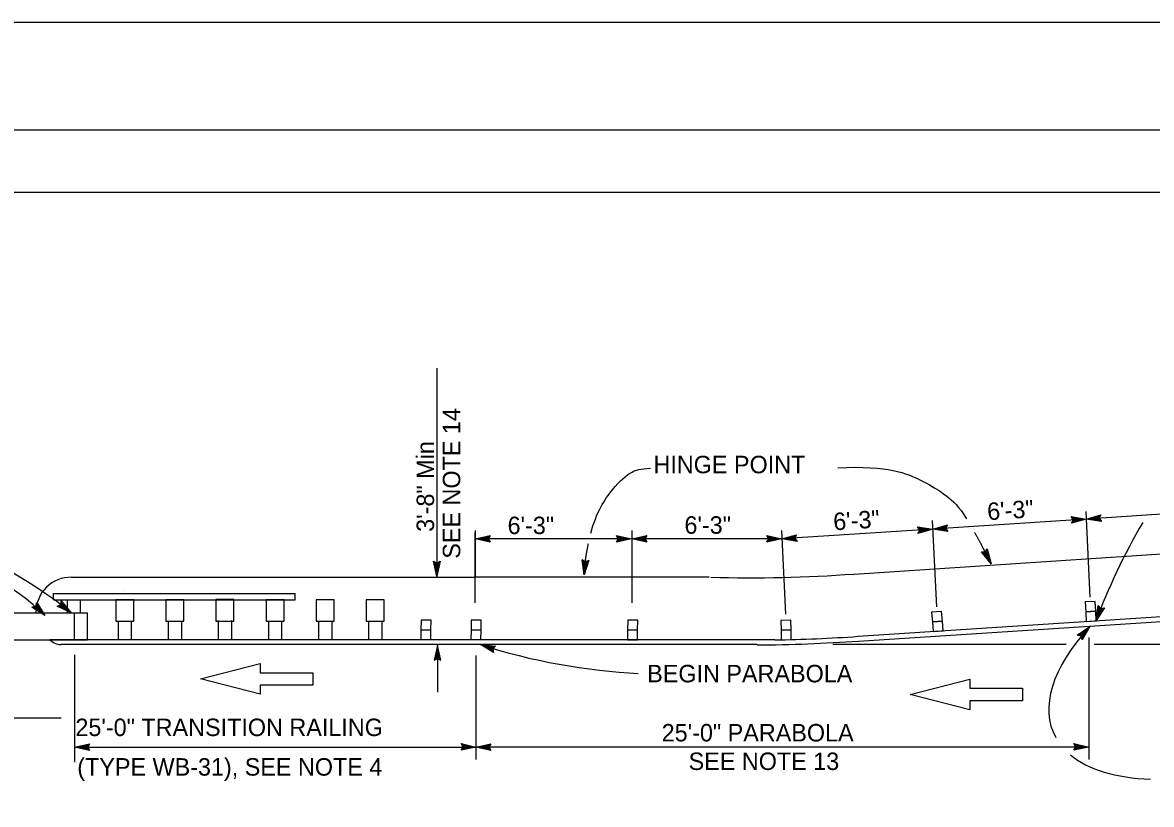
# Model space of a CAD drawing. Extents: x -893 to 867, y -474 to 712.
# Drawn here: x -486.5 to -34.2, y 398.7 to 712 of the extents above; entities that cross this region are included whole.
import ezdxf

# ---------------------------------------------------------------- set-up
doc = ezdxf.new("R2010")
doc.units = 0
for name, color, linetype in [('10 Sheet Format', 7, 'Continuous'), ('56 Stage 3 Anno', 7, 'Continuous'), ('57 Undefined', 7, 'Continuous'), ('60 Nongeo Data', 7, 'Continuous')]:
    doc.layers.add(name, color=color, linetype=linetype)

msp = doc.modelspace()

# ---------------------------------------------------------------- linework, layer by layer
at = {"layer": '10 Sheet Format'}
msp.add_line((-813.45, 643.96), (811.55, 643.96), dxfattribs=at)
for points in [[(-893.45, -474.04), (866.55, -474.04), (866.55, 711.96), (-893.45, 711.96)], [(-863.43, 668.96), (836.57, 668.96), (836.57, -431.04), (-863.43, -431.04)], [(-863.43, 668.96), (836.57, 668.96), (836.57, -431.04), (-863.43, -431.04)]]:
    msp.add_lwpolyline(points, close=True, dxfattribs=at)
at = {"layer": '56 Stage 3 Anno'}
for p, q in [((-320.45, 573.49), (-320.45, 489.72)), ((134.57, 525.83), (-60.3, 513.06)), ((-60.45, 516.07), (-58.8, 481.72)), ((-121.99, 512.53), (-120.33, 477.9)), ((-60.3, 513.06), (-121.82, 509.03)), ((-65.49, 512.72), (-66.38, 514.01)), ((-66.38, 514.01), (-66.38, 514.01)), ((-66.38, 514.01), (-60.3, 513.06)), ((-60.3, 513.06), (-66.2, 511.34)), ((-66.2, 511.34), (-65.49, 512.72)), ((-66.2, 511.34), (-66.2, 511.34)), ((-66.14, 513.67), (-61.68, 512.97)), ((-61.69, 512.97), (-65.99, 511.72)), ((-65.88, 513.32), (-63.06, 512.88)), ((-63.06, 512.88), (-65.84, 512.07)), ((-65.68, 512.99), (-64.44, 512.79)), ((-64.44, 512.79), (-65.62, 512.45)), ((-60.3, 513.06), (-54.4, 514.78)), ((-54.23, 512.12), (-60.3, 513.06)), ((-60.3, 513.06), (-60.3, 513.06)), ((-60.3, 513.06), (-60.3, 513.06)), ((-54.47, 512.46), (-58.92, 513.15)), ((-58.91, 513.16), (-54.61, 514.41)), ((-57.54, 513.24), (-54.77, 514.05)), ((-54.72, 512.8), (-57.54, 513.24)), ((-56.17, 513.33), (-54.98, 513.68)), ((-54.92, 513.14), (-56.17, 513.33)), ((-54.4, 514.78), (-55.11, 513.4)), ((-55.11, 513.4), (-54.23, 512.12)), ((-54.4, 514.78), (-54.4, 514.78)), ((-54.23, 512.12), (-54.23, 512.12)), ((-305.06, 508.5), (-305.06, 490.12)), ((-305.06, 479.47), (-305.06, 507.53)), ((-242.39, 508.5), (-242.39, 479.47)), ((-182.38, 508.48), (-180.78, 474.99)), ((-121.82, 509.03), (-182.22, 505.07)), ((-182.22, 505.07), (-176.32, 506.79)), ((-176.32, 506.79), (-177.03, 505.41)), ((-176.32, 506.79), (-176.32, 506.79)), ((-127.01, 508.69), (-127.9, 509.98)), ((-127.9, 509.98), (-127.9, 509.98)), ((-127.9, 509.98), (-121.82, 509.03)), ((-121.82, 509.03), (-127.72, 507.31)), ((-127.72, 507.31), (-127.01, 508.69)), ((-127.72, 507.31), (-127.72, 507.31)), ((-127.66, 509.63), (-123.2, 508.94)), ((-123.21, 508.94), (-127.51, 507.68)), ((-127.4, 509.29), (-124.58, 508.85)), ((-124.58, 508.85), (-127.36, 508.04)), ((-127.2, 508.96), (-125.96, 508.76)), ((-125.96, 508.76), (-127.14, 508.42)), ((-121.82, 509.03), (-115.92, 510.75)), ((-115.75, 508.08), (-121.82, 509.03)), ((-121.82, 509.03), (-121.82, 509.03)), ((-121.82, 509.03), (-121.82, 509.03)), ((-115.99, 508.43), (-120.44, 509.12)), ((-120.43, 509.12), (-116.13, 510.38)), ((-119.06, 509.21), (-116.29, 510.02)), ((-116.24, 508.77), (-119.06, 509.21)), ((-117.69, 509.3), (-116.5, 509.64)), ((-116.44, 509.1), (-117.69, 509.3)), ((-115.92, 510.75), (-116.63, 509.37)), ((-116.63, 509.37), (-115.75, 508.08)), ((-115.92, 510.75), (-115.92, 510.75)), ((-115.75, 508.08), (-115.75, 508.08)), ((-305.13, 505.11), (-299.13, 506.44)), ((-299.13, 503.77), (-305.13, 505.11)), ((-305.13, 505.11), (-305.13, 505.11)), ((-242.39, 505.11), (-305.13, 505.11)), ((-299.34, 504.12), (-303.75, 505.11)), ((-303.74, 505.11), (-299.36, 506.08)), ((-302.37, 505.1), (-299.54, 505.73)), ((-299.58, 504.48), (-302.37, 505.1)), ((-300.98, 505.1), (-299.78, 505.37)), ((-299.75, 504.83), (-300.98, 505.1)), ((-299.13, 506.44), (-299.93, 505.11)), ((-299.93, 505.11), (-299.13, 503.77)), ((-299.13, 506.44), (-299.13, 506.44)), ((-299.13, 503.77), (-299.13, 503.77)), ((-247.68, 505.11), (-248.48, 506.45)), ((-248.48, 506.45), (-248.48, 506.45)), ((-248.48, 506.45), (-242.48, 505.11)), ((-242.48, 505.11), (-248.48, 503.78)), ((-248.48, 503.78), (-247.68, 505.11)), ((-248.48, 503.78), (-248.48, 503.78)), ((-248.26, 506.1), (-243.86, 505.11)), ((-243.87, 505.11), (-248.24, 504.14)), ((-245.24, 505.12), (-248.06, 504.49)), ((-248.03, 505.74), (-245.24, 505.12)), ((-247.85, 505.39), (-246.62, 505.12)), ((-246.62, 505.12), (-247.83, 504.85)), ((-242.48, 505.11), (-242.48, 505.11)), ((-182.22, 505.11), (-242.39, 505.11)), ((-242.29, 505.11), (-236.29, 506.44)), ((-236.29, 503.77), (-242.29, 505.11)), ((-242.29, 505.11), (-242.29, 505.11)), ((-236.51, 504.13), (-240.91, 505.11)), ((-240.9, 505.12), (-236.53, 506.08)), ((-239.53, 505.11), (-236.7, 505.74)), ((-236.74, 504.49), (-239.53, 505.11)), ((-238.15, 505.11), (-236.94, 505.38)), ((-236.92, 504.84), (-238.15, 505.11)), ((-236.29, 506.44), (-237.09, 505.11)), ((-237.09, 505.11), (-236.29, 503.77)), ((-236.29, 506.44), (-236.29, 506.44)), ((-236.29, 503.77), (-236.29, 503.77)), ((-187.42, 505.11), (-188.22, 506.45)), ((-188.22, 506.45), (-188.22, 506.45)), ((-188.22, 506.45), (-182.22, 505.11)), ((-182.22, 505.11), (-188.22, 503.78)), ((-188.22, 503.78), (-187.42, 505.11)), ((-188.22, 503.78), (-188.22, 503.78)), ((-188.01, 506.09), (-183.6, 505.11)), ((-183.61, 505.1), (-187.99, 504.14)), ((-184.99, 505.11), (-187.81, 504.48)), ((-187.77, 505.73), (-184.99, 505.11)), ((-187.6, 505.38), (-186.37, 505.11)), ((-186.37, 505.11), (-187.58, 504.84)), ((-182.22, 505.11), (-182.22, 505.11)), ((-176.15, 504.12), (-182.22, 505.07)), ((-182.22, 505.07), (-182.22, 505.07)), ((-176.39, 504.47), (-180.84, 505.16)), ((-180.83, 505.16), (-176.53, 506.42)), ((-179.46, 505.25), (-176.69, 506.06)), ((-176.64, 504.81), (-179.46, 505.25)), ((-178.09, 505.34), (-176.9, 505.68)), ((-176.84, 505.14), (-178.09, 505.34)), ((-177.03, 505.41), (-176.15, 504.12)), ((-176.15, 504.12), (-176.15, 504.12)), ((-102.3, 499.86), (-102.3, 499.86)), ((-99.92, 501.06), (-99.92, 501.06)), ((-320.45, 490.12), (-321.78, 496.12)), ((-321.78, 496.12), (-321.78, 496.12)), ((-321.78, 496.12), (-320.45, 495.32)), ((-320.46, 491.51), (-321.42, 495.89)), ((-320.45, 492.88), (-321.08, 495.71)), ((-320.45, 494.26), (-320.72, 495.47)), ((-320.45, 495.32), (-319.11, 496.12)), ((-319.11, 496.12), (-320.45, 490.12)), ((-319.47, 495.9), (-320.45, 491.5)), ((-319.83, 495.67), (-320.45, 492.88)), ((-320.17, 495.49), (-320.45, 494.26)), ((-319.11, 496.12), (-319.11, 496.12)), ((-262.28, 496.76), (-262.28, 496.76)), ((-259.63, 496.51), (-259.63, 496.51)), ((-98.42, 495.1), (-98.42, 495.1)), ((-320.45, 490.12), (-320.45, 490.12)), ((-261.51, 490.66), (-261.51, 490.66)), ((-481.19, 478.11), (-480.78, 479.61)), ((-480.78, 479.61), (-480.78, 479.61)), ((-480.78, 479.61), (-477.58, 474.36)), ((-471.15, 478.7), (-470.97, 480.25)), ((-471.01, 479.84), (-468.12, 476.38)), ((-470.97, 480.25), (-470.97, 480.25)), ((-470.97, 480.25), (-467.02, 475.54)), ((-482.7, 477.76), (-481.19, 478.11)), ((-477.58, 474.36), (-482.7, 477.76)), ((-482.7, 477.76), (-482.7, 477.76)), ((-478.55, 475.36), (-482.28, 477.84)), ((-479.5, 476.35), (-481.91, 477.95)), ((-480.45, 477.35), (-481.49, 478.03)), ((-481.11, 478.43), (-480.45, 477.35)), ((-480.98, 478.79), (-479.5, 476.35)), ((-480.88, 479.21), (-478.54, 475.35)), ((-472.59, 478.14), (-471.15, 478.7)), ((-467.02, 475.54), (-472.59, 478.14)), ((-472.59, 478.14), (-472.59, 478.14)), ((-468.13, 476.38), (-472.19, 478.28)), ((-469.21, 477.22), (-471.84, 478.44)), ((-470.31, 478.06), (-471.43, 478.59)), ((-471.12, 479.03), (-470.31, 478.06)), ((-471.04, 479.41), (-469.21, 477.22)), ((-467.02, 475.54), (-467.02, 475.54)), ((-56.27, 472.35), (-55.46, 478.45)), ((-52.95, 477.53), (-56.27, 472.35)), ((-53.36, 477.45), (-55.8, 473.65)), ((-55.79, 473.66), (-55.2, 478.1)), ((-55.46, 478.44), (-54.48, 477.24)), ((-55.45, 478.44), (-55.45, 478.44)), ((-55.32, 474.95), (-54.93, 477.82)), ((-53.77, 477.35), (-55.32, 474.95)), ((-54.84, 476.24), (-54.68, 477.47)), ((-54.16, 477.3), (-54.84, 476.24)), ((-54.48, 477.24), (-52.95, 477.53)), ((-52.95, 477.53), (-52.95, 477.53)), ((-477.58, 474.36), (-477.58, 474.36)), ((-56.27, 472.35), (-56.27, 472.35)), ((-63.87, 466.49), (-58.8, 469.97)), ((-62.35, 466.16), (-63.87, 466.49)), ((-63.87, 466.49), (-63.87, 466.49)), ((-63.46, 466.41), (-59.74, 468.96)), ((-63.04, 466.33), (-60.69, 467.95)), ((-62.67, 466.23), (-61.63, 466.94)), ((-61.92, 464.67), (-62.35, 466.16)), ((-61.63, 466.94), (-62.26, 465.87)), ((-60.69, 467.95), (-62.15, 465.45)), ((-59.75, 468.95), (-62.02, 465.09)), ((-58.8, 469.97), (-61.92, 464.67)), ((-58.8, 469.97), (-58.8, 469.97)), ((-320.18, 462.45), (-321.51, 456.45)), ((-320.18, 462.73), (-320.18, 443.64)), ((-318.84, 456.45), (-320.18, 462.45)), ((-320.18, 462.45), (-320.18, 462.45)), ((-297.75, 459.61), (-303.05, 462.73)), ((-303.05, 462.73), (-303.05, 462.73)), ((-303.05, 462.73), (-296.93, 462.15)), ((-297.85, 460.02), (-301.74, 462.3)), ((-301.73, 462.3), (-297.27, 461.88)), ((-297.96, 460.43), (-300.42, 461.88)), ((-300.42, 461.88), (-297.54, 461.61)), ((-298.02, 460.81), (-299.11, 461.45)), ((-299.11, 461.45), (-297.88, 461.34)), ((-296.93, 462.15), (-298.1, 461.13)), ((-296.93, 462.15), (-296.93, 462.15)), ((-68.35, 462.73), (-161.86, 462.73)), ((-61.92, 464.67), (-61.92, 464.67)), ((-59.26, 465.64), (-59.26, 416.72)), ((-4.17, 462.73), (-57.16, 462.73)), ((-465.64, 458.68), (-465.64, 415.69)), ((-321.51, 456.45), (-320.18, 457.25)), ((-320.19, 461.06), (-321.15, 456.69)), ((-320.18, 459.69), (-320.81, 456.86)), ((-320.18, 458.31), (-320.45, 457.1)), ((-319.2, 456.67), (-320.18, 461.07)), ((-319.56, 456.9), (-320.18, 459.69)), ((-319.91, 457.08), (-320.18, 458.31)), ((-320.18, 457.25), (-318.84, 456.45)), ((-304.79, 458.33), (-304.79, 416.72)), ((-298.1, 461.13), (-297.75, 459.61)), ((-297.75, 459.61), (-297.75, 459.61)), ((-321.51, 456.45), (-321.51, 456.45)), ((-318.84, 456.45), (-318.84, 456.45)), ((-465.64, 421.72), (-459.64, 423.05)), ((-465.64, 421.72), (-304.79, 421.72)), ((-459.64, 420.38), (-465.64, 421.72)), ((-465.64, 421.72), (-465.64, 421.72)), ((-459.86, 420.74), (-464.26, 421.72)), ((-464.25, 421.73), (-459.88, 422.69)), ((-462.88, 421.72), (-460.05, 422.35)), ((-460.09, 421.1), (-462.88, 421.72)), ((-461.5, 421.72), (-460.29, 421.99)), ((-460.27, 421.45), (-461.5, 421.72)), ((-459.64, 423.05), (-460.44, 421.72)), ((-460.44, 421.72), (-459.64, 420.38)), ((-459.64, 423.05), (-459.64, 423.05)), ((-309.99, 421.72), (-310.79, 423.06)), ((-310.79, 423.06), (-310.79, 423.06)), ((-310.79, 423.06), (-304.79, 421.72)), ((-304.79, 421.72), (-310.79, 420.39)), ((-310.79, 420.39), (-309.99, 421.72)), ((-310.58, 422.71), (-306.17, 421.72)), ((-306.18, 421.72), (-310.56, 420.75)), ((-307.56, 421.73), (-310.38, 421.1)), ((-310.34, 422.35), (-307.56, 421.73)), ((-310.17, 422), (-308.94, 421.73)), ((-308.94, 421.73), (-310.15, 421.46)), ((-304.79, 421.72), (-298.79, 423.05)), ((-59.26, 421.72), (-304.79, 421.72)), ((-298.79, 420.38), (-304.79, 421.72)), ((-304.79, 421.72), (-304.79, 421.72)), ((-304.79, 421.72), (-304.79, 421.72)), ((-299.01, 420.74), (-303.41, 421.72)), ((-303.4, 421.73), (-299.03, 422.69)), ((-302.03, 421.72), (-299.21, 422.35)), ((-299.24, 421.1), (-302.03, 421.72)), ((-300.65, 421.72), (-299.44, 421.99)), ((-299.42, 421.45), (-300.65, 421.72)), ((-298.79, 423.05), (-299.59, 421.72)), ((-299.59, 421.72), (-298.79, 420.38)), ((-298.79, 423.05), (-298.79, 423.05)), ((-64.46, 421.72), (-65.26, 423.06)), ((-65.26, 423.06), (-65.26, 423.06)), ((-65.26, 423.06), (-59.26, 421.72)), ((-59.26, 421.72), (-65.26, 420.39)), ((-65.26, 420.39), (-64.46, 421.72)), ((-65.04, 422.71), (-60.64, 421.72)), ((-60.65, 421.72), (-65.03, 420.75)), ((-62.02, 421.73), (-64.85, 421.1)), ((-64.81, 422.35), (-62.02, 421.73)), ((-64.63, 422), (-63.4, 421.73)), ((-63.4, 421.73), (-64.61, 421.46)), ((-59.26, 421.72), (-59.26, 421.72)), ((-459.64, 420.38), (-459.64, 420.38)), ((-310.79, 420.39), (-310.79, 420.39)), ((-298.79, 420.38), (-298.79, 420.38)), ((-65.26, 420.39), (-65.26, 420.39))]:
    msp.add_line(p, q, dxfattribs=at)
for points in [[(-99.92, 501.06), (-98.42, 495.1), (-102.31, 499.86), (-101.89, 499.83), (-99.05, 496.34), (-100.14, 500.71), (-100.36, 500.36), (-99.66, 497.57), (-101.48, 499.79), (-101.07, 499.76), (-100.28, 498.8), (-100.58, 500.01), (-100.76, 499.74), (-102.31, 499.86), (-100.76, 499.74)], [(-259.63, 496.51), (-261.51, 490.66), (-262.29, 496.76), (-261.95, 496.52), (-261.39, 492.05), (-260, 496.34), (-260.37, 496.16), (-261.26, 493.41), (-261.62, 496.27), (-261.28, 496.03), (-261.13, 494.79), (-260.74, 495.98), (-261.03, 495.84), (-262.29, 496.76), (-261.03, 495.84)]]:
    msp.add_lwpolyline(points, close=True, dxfattribs=at)
for points in [[(-445.63, 484.37), (-445.63, 484.37)], [(-445.63, 484.37), (-445.63, 484.37)], [(-445.57, 484.41), (-445.57, 484.41)]]:
    msp.add_lwpolyline(points, dxfattribs=at)
for centre, major_axis, ratio, start_param, end_param in [((-535.22, 464.75), (104.63, -49.17), 0.387155, 1.056015, 2.298536), ((-29.44, 485.26), (-30.79, -63.57), 0.278854, 4.423168, 5.057274), ((-507.29, 455.03), (40.18, -28.47), 0.693851, 1.30246, 2.359448), ((12.06, 463.92), (85.59, 36.3), 0.485294, 2.313461, 3.194406), ((-270.87, 479.28), (-77.76, 15.4), 0.303891, 1.204943, 2.041472), ((12.06, 463.92), (85.59, 36.3), 0.485294, 3.388703, 3.946436)]:
    msp.add_ellipse(centre, major_axis=major_axis, ratio=ratio, start_param=start_param, end_param=end_param, dxfattribs=at)
for points, degree in [([(-159.86, 533.62), (-139.38, 534.57), (-124.77, 528.11), (-115.99, 522.42), (-111.32, 518.15), (-108.22, 513.17)], 3), ([(-258.8, 507.36), (-256.65, 515.66), (-249.65, 526.39), (-242, 532.71), (-239, 533.08), (-234.88, 533.46)], 3), ([(-105.01, 507.67), (-103.22, 504.44), (-101.06, 500.34), (-98.42, 495.1)], 2), ([(-261.51, 490.66), (-261.06, 495.54), (-260.46, 499.67), (-259.75, 503.2)], 2)]:
    msp.add_open_spline(points, degree=degree, dxfattribs=at)
at = {"layer": '60 Nongeo Data'}
for p, q in [((-153.3, 491.02), (131.7, 509.78)), ((-466.82, 489.72), (-305.06, 489.72)), ((-211.42, 489.72), (-305.06, 489.72)), ((-151.66, 466.07), (133.33, 484.82)), ((-474, 483.26), (-377.21, 483.26)), ((-474, 480.68), (-474, 483.26)), ((-474, 480.68), (-377.21, 480.68)), ((-468.54, 480.68), (-468.54, 475.54)), ((-463.34, 480.68), (-463.34, 475.54)), ((-377.21, 480.68), (-377.21, 483.26)), ((-151.52, 464.08), (133.46, 482.83)), ((-546.67, 475.54), (-460.48, 475.54)), ((-465.75, 475.54), (-465.75, 464.7)), ((-460.48, 464.76), (-460.48, 475.54)), ((-448.16, 472.08), (-448.16, 464.7)), ((-442.88, 472.08), (-442.88, 464.7)), ((-428.07, 472.16), (-428.07, 464.7)), ((-422.8, 472.16), (-422.8, 464.7)), ((-408.03, 472.35), (-408.03, 464.7)), ((-402.75, 472.35), (-402.75, 464.7)), ((-387.95, 472.08), (-387.95, 464.7)), ((-382.67, 472.08), (-382.67, 464.7)), ((-367.86, 472.08), (-367.86, 464.7)), ((-362.58, 472.08), (-362.58, 464.7)), ((-347.81, 472.08), (-347.81, 464.7)), ((-342.54, 472.08), (-342.54, 464.7)), ((-546.67, 464.7), (-460.48, 464.7)), ((-306.53, 464.7), (-475.48, 464.7)), ((-306.53, 462.73), (-471.17, 462.73)), ((-185.03, 464.7), (-306.53, 464.7)), ((-192.12, 462.73), (-306.53, 462.73)), ((-415.11, 448.97), (-391.2, 455.11)), ((-391.2, 455.11), (-391.2, 451.47)), ((-391.2, 442.83), (-415.11, 448.97)), ((-391.2, 451.47), (-370.1, 451.47)), ((-370.1, 451.47), (-370.1, 448.97)), ((-370.1, 448.97), (-370.1, 446.47)), ((-130.84, 442.73), (-106.93, 448.87)), ((-106.93, 448.87), (-106.93, 445.23)), ((-370.1, 446.47), (-391.2, 446.47)), ((-391.2, 446.47), (-391.2, 442.83)), ((-106.93, 445.23), (-85.83, 445.23)), ((-85.83, 445.23), (-85.83, 442.73)), ((-106.93, 436.59), (-130.84, 442.73)), ((-85.83, 440.23), (-106.93, 440.23)), ((-106.93, 440.23), (-106.93, 436.59)), ((-85.83, 442.73), (-85.83, 440.23)), ((-546.67, 433.47), (-471, 433.47))]:
    msp.add_line(p, q, dxfattribs=at)
for points in [[(-449.13, 480.68), (-449.13, 472.08), (-441.92, 472.08), (-441.92, 480.68)], [(-429.04, 480.68), (-429.04, 472.08), (-421.83, 472.08), (-421.83, 480.68)], [(-408.99, 480.77), (-408.99, 472.16), (-401.79, 472.16), (-401.79, 480.77)], [(-388.91, 480.68), (-388.91, 472.08), (-381.71, 472.08), (-381.71, 480.68)], [(-368.82, 480.68), (-368.82, 472.08), (-361.62, 472.08), (-361.62, 480.68)], [(-348.78, 480.68), (-348.78, 472.08), (-341.57, 472.08), (-341.57, 480.68)], [(-60.71, 479.84), (-60.49, 475.94), (-56.49, 476.17), (-56.71, 480.07)], [(-122.23, 475.77), (-121.94, 471.88), (-117.94, 472.18), (-118.23, 476.07)], [(-60.49, 475.94), (-60.26, 472.05), (-56.27, 472.28), (-56.49, 476.17)], [(-326.8, 472.52), (-326.83, 468.62), (-322.83, 468.58), (-322.8, 472.48)], [(-306.73, 472.52), (-306.76, 468.62), (-302.76, 468.58), (-302.73, 472.48)], [(-244.01, 472.52), (-244.05, 468.62), (-240.04, 468.58), (-240.01, 472.48)], [(-182.66, 472.45), (-182.57, 468.55), (-178.57, 468.64), (-178.65, 472.54)], [(-121.94, 471.88), (-121.65, 467.99), (-117.65, 468.29), (-117.94, 472.18)], [(-244.05, 468.62), (-244.08, 464.72), (-240.07, 464.68), (-240.04, 468.58)], [(-182.57, 468.55), (-182.49, 464.65), (-178.48, 464.74), (-178.57, 468.64)]]:
    msp.add_lwpolyline(points, close=True, dxfattribs=at)
for points in [[(-322.86, 464.7), (-322.83, 468.58), (-326.83, 468.62), (-326.87, 464.7)], [(-302.79, 464.7), (-302.76, 468.58), (-306.76, 468.62), (-306.8, 464.7)]]:
    msp.add_lwpolyline(points, dxfattribs=at)
for centre, radius, start, end in [((-467.08, 475.71), 14.01, 88.9479, 179.9999), ((-195.92, 1095.01), 605.49, 268.59859, 274.02572), ((-195.92, 1095.01), 630.5, 270.98989, 274.02572), ((-470.52, 469.84), 7.14, 226.0343, 264.8371), ((-195.92, 1095.01), 632.4, 270.34412, 274.02572)]:
    msp.add_arc(centre, radius, start, end, dxfattribs=at)

# ---------------------------------------------------------------- texts
at = {"layer": '57 Undefined'}
for s, rotation, p in [('SEE NOTE 14', 90, (-311.09, 497.15)), ('3\'-8" Min', 90, (-321.59, 507.93)), ('6\'-3"', 3.7503, (-99.75, 512.55)), ('6\'-3"', 3.7503, (-161.43, 508.48))]:
    msp.add_text(s, height=7, rotation=rotation, dxfattribs=at).set_placement(p)
for s, p in [('HINGE POINT', (-233.68, 531.39)), ('6\'-3"', (-292.13, 507.01)), ('6\'-3"', (-221.26, 507.17)), ('BEGIN PARABOLA', (-236.19, 447.63)), ('25\'-0" TRANSITION RAILING', (-465.28, 426.1)), ('25\'-0" PARABOLA', (-230.39, 423.94)), ('(TYPE WB-31), SEE NOTE 4', (-464.54, 410.25)), ('SEE NOTE 13', (-219.6, 412.51))]:
    msp.add_text(s, height=7, dxfattribs=at).set_placement(p)

doc.saveas('drawing.dxf')
